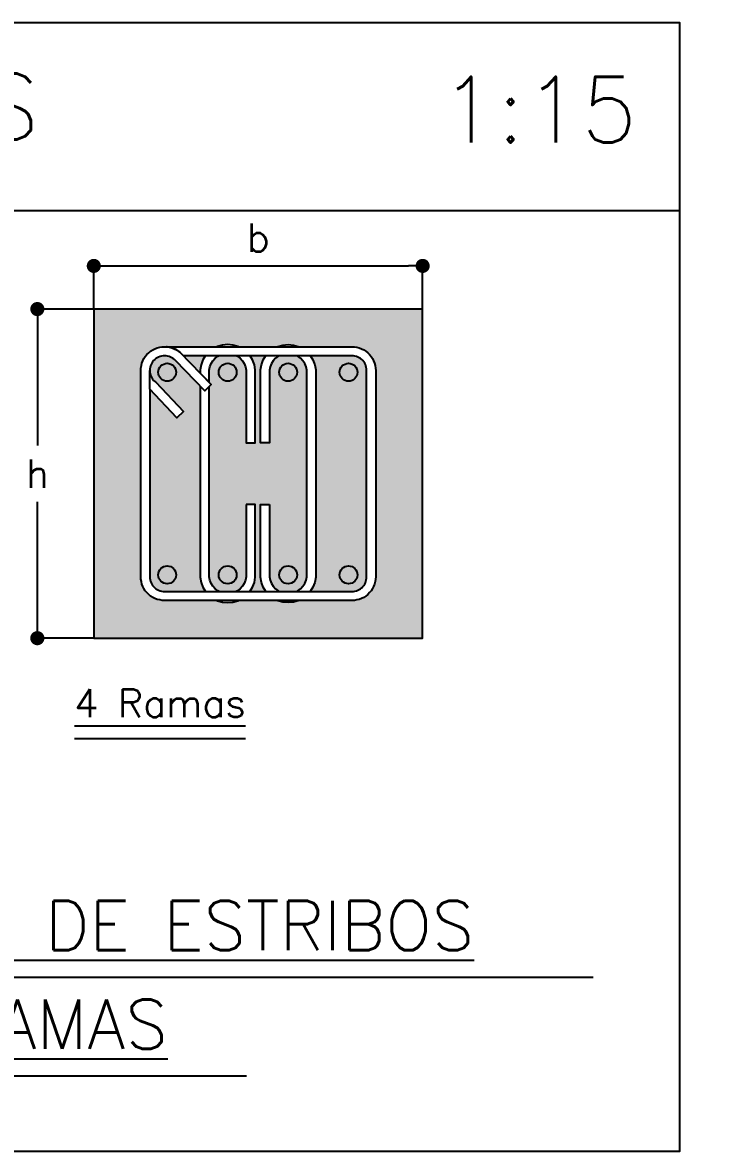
# Model space of a CAD drawing. Header units: millimetres. Extents: x -42 to 124, y -10 to 43.
# Drawn here: x 77.191 to 77.932, y -8.197 to -6.997 of the extents above; entities that cross this region are included whole.
import ezdxf
from ezdxf import colors
from ezdxf.entities.mleader import LeaderData, LeaderLine
from ezdxf.enums import TextEntityAlignment as Align
from ezdxf.math import Vec2, Vec3

# ---------------------------------------------------------------- set-up
doc = ezdxf.new("R2010")
doc.units = ezdxf.units.MM
doc.header["$LTSCALE"] = 0.01
doc.header["$PDMODE"] = 3
for name, color, linetype in [('FC_BORDES', 4, 'Continuous'), ('FC_COTAS', 1, 'Continuous'), ('FC_COTAS @ 12.5', 1, 'Continuous'), ('FC_COTAS @ 15', 1, 'Continuous'), ('FC_HATCH 254', 254, 'Continuous'), ('FC_R-200', 5, 'Continuous'), ('FC_R-80', 11, 'Continuous'), ('FC_REFUERZO 2', 1, 'Continuous')]:
    doc.layers.add(name, color=color, linetype=linetype)
doc.layers.add('FC_HOJA', color=230, linetype='Continuous', plot=False)
doc.layers.add('FC_HOJA @ 20', color=230, linetype='Continuous', plot=False)
doc.styles.add('FC_TEXT', font='romans.shx', dxfattribs={"height": 0.002})
doc.styles.add('FC_TEXT1', font='romans.shx')
doc.dimstyles.new('FC_COTAS', dxfattribs={"dimtxt": 0.0015, "dimasz": 0.001, "dimexe": 0, "dimexo": 0, "dimgap": 0.001, "dimtad": 1, "dimtih": 1, "dimtoh": 1, "dimzin": 0, "dimdsep": 46, "dimtxsty": 'FC_TEXT1', "dimblk": 'DOT', "dimcen": 0.09, "dimclrd": 256, "dimclre": 256, "dimclrt": 256, "dimadec": 0, "dimazin": 0, "dimtfac": 1, "dimtix": 1, "dimtmove": 2, "dimatfit": 3, "dimfxl": 1.002, "dimtolj": 1, "dimtzin": 0, "dimlwd": -1, "dimarcsym": 0})

# ---------------------------------------------------------------- blocks, each defined once
blk = doc.blocks.new('*U67')
h = blk.add_hatch(color=256)
h.dxf.hatch_style = 1
edge = h.paths.add_edge_path()
edge.add_arc((0, 0), 0.0119, 0, 360, ccw=False)
blk.add_circle((0, 0), 0.0119)
blk = doc.blocks.new('FC_B_Nombre de muro en seccion')
at = {"layer": 'FC_BORDES', "ltscale": 0.9}
blk.add_lwpolyline([(-0.006058, -0.000908), (0.006058, -0.000908)], dxfattribs=at)
at = {"layer": 'FC_R-80', "ltscale": 0.9}
blk.add_lwpolyline([(-0.006058, 0), (0.006058, 0)], dxfattribs=at)
at = {"layer": 'FC_R-80', "ltscale": 0.6, "style": 'FC_TEXT1'}
blk.add_attdef('MURO', text='', height=0.002, dxfattribs=at).set_placement((0, 0), align=Align.BOTTOM_CENTER)
blk = doc.blocks.new('*U68')
at = {"layer": 'FC_R-200', "color": 4, "ltscale": 1.5}
for points in [[(-0.065813, 0), (0.065813, 0)], [(-0.041218, -0.007), (0.041218, -0.007)]]:
    blk.add_lwpolyline(points, dxfattribs=at)
at = {"layer": 'FC_R-200', "ltscale": 1.5, "style": 'FC_TEXT1'}
for tag, p in [('%%UTÍTULO', (0, 0.003656)), ('%%UTÍTULO1', (0, -0.003344))]:
    blk.add_attdef(tag, text='', height=0.0035, dxfattribs=at).set_placement(p, align=Align.MIDDLE_CENTER)
at = {"layer": 'FC_R-80', "ltscale": 1.5, "style": 'FC_TEXT1'}
blk.add_attdef('ESCALA', text='', height=0.002, dxfattribs=at).set_placement((-0.040694, -0.0087), align=Align.MIDDLE_LEFT)
blk = doc.blocks.new('_Dot')
at = {"color": 0, "linetype": 'ByBlock', "lineweight": -2}
blk.add_line((-0.5, 0), (-1, 0), dxfattribs=at)
at = {"color": 0, "linetype": 'ByBlock', "const_width": 0.5}
blk.add_lwpolyline([(-0.25, 0, 1), (0.25, 0, 1)], format="xyb", close=True, dxfattribs=at)
blk = doc.blocks.new('*D252')
at = {"layer": 'Defpoints', "color": 0, "ltscale": 0.6, "transparency": 16777216}
for p in [(77.617, -7.2556), (77.267, -7.3015), (77.617, -7.3015)]:
    blk.add_point(p, dxfattribs=at)
at = {"layer": 'FC_COTAS', "lineweight": -2, "ltscale": 0.6, "transparency": 16777216}
for p, q in [((77.267, -7.3015), (77.267, -7.2556)), ((77.617, -7.3015), (77.617, -7.2556))]:
    blk.add_line(p, q, dxfattribs=at)
at = {"layer": 'FC_COTAS', "ltscale": 0.6, "transparency": 16777216}
blk.add_line((77.282, -7.2556), (77.602, -7.2556), dxfattribs=at)
at = {"layer": 'FC_COTAS', "ltscale": 0.6, "transparency": 16777216, "xscale": 0.015, "yscale": 0.015, "zscale": 0.015, "rotation": 180}
blk.add_blockref('_Dot', (77.267, -7.2556), dxfattribs=at)
at = {"layer": 'FC_COTAS', "ltscale": 0.6, "transparency": 16777216, "xscale": 0.015, "yscale": 0.015, "zscale": 0.015}
blk.add_blockref('_Dot', (77.617, -7.2556), dxfattribs=at)
at = {"layer": 'FC_COTAS', "ltscale": 0.6, "transparency": 16777216, "insert": (77.442, -7.2256), "char_height": 0.0225, "attachment_point": 5, "style": 'FC_TEXT1'}
blk.add_mtext('\\A1;{\\H1.33333x;b}', dxfattribs=at)
blk = doc.blocks.new('*D255')
at = {"layer": 'Defpoints', "color": 0, "ltscale": 0.6, "transparency": 16777216}
for p in [(77.267, -7.3015), (77.2069, -7.6515), (77.267, -7.6515)]:
    blk.add_point(p, dxfattribs=at)
at = {"layer": 'FC_COTAS', "lineweight": -2, "ltscale": 0.6, "transparency": 16777216}
for p, q in [((77.267, -7.3015), (77.2069, -7.3015)), ((77.267, -7.6515), (77.2069, -7.6515))]:
    blk.add_line(p, q, dxfattribs=at)
at = {"layer": 'FC_COTAS', "ltscale": 0.6, "transparency": 16777216}
for p, q in [((77.2069, -7.3165), (77.2069, -7.4465)), ((77.2069, -7.6365), (77.2069, -7.5065))]:
    blk.add_line(p, q, dxfattribs=at)
at = {"layer": 'FC_COTAS', "ltscale": 0.6, "transparency": 16777216, "xscale": 0.015, "yscale": 0.015, "zscale": 0.015}
for p, rotation in [((77.2069, -7.3015), 90), ((77.2069, -7.6515), 270)]:
    blk.add_blockref('_Dot', p, dxfattribs=dict(at, rotation=rotation))
at = {"layer": 'FC_COTAS', "ltscale": 0.6, "transparency": 16777216, "insert": (77.2069, -7.4765), "char_height": 0.0225, "attachment_point": 5, "style": 'FC_TEXT1'}
blk.add_mtext('\\A1;{\\H1.33333x;h}', dxfattribs=at)
blk = doc.blocks.new('*U72')
at = {"color": 0, "lineweight": -2}
blk.add_wipeout([(0.0294, -0.1405), (0.0294, -0.2189), (0.0285, -0.2231), (0.0274, -0.2266), (0.0258, -0.2299), (0.0237, -0.233), (0.0213, -0.2359), (0.0186, -0.2384), (0.0156, -0.2405), (0.0123, -0.2423), (0.0089, -0.2436), (0.0053, -0.2445), (0.0016, -0.245), (-0.0021, -0.2449), (-0.0058, -0.2444), (-0.0094, -0.2435), (-0.0128, -0.2421), (-0.0161, -0.2403), (-0.019, -0.238), (-0.0217, -0.2355), (-0.0241, -0.2326), (-0.026, -0.2295), (-0.0276, -0.2261), (-0.0287, -0.2225), (-0.0294, -0.2187), (-0.0294, 0.0032), (-0.0287, 0.0071), (-0.0276, 0.0106), (-0.026, 0.014), (-0.0241, 0.0171), (-0.0217, 0.02), (-0.019, 0.0226), (-0.0161, 0.0248), (-0.0128, 0.0266), (-0.0094, 0.028), (-0.0058, 0.029), (-0.0021, 0.0295), (0.0016, 0.0295), (0.0053, 0.0291), (0.0089, 0.0282), (0.0123, 0.0268), (0.0156, 0.0251), (0.0186, 0.0229), (0.0213, 0.0204), (0.0237, 0.0176), (0.0258, 0.0145), (0.0274, 0.0111), (0.0285, 0.0076), (0.0293, 0.004), (0.0294, 0.0026), (0.0294, -0.075), (0.0198, -0.075), (0.0198, 0.0022), (0.0197, 0.0027), (0.0193, 0.0051), (0.0185, 0.0075), (0.0174, 0.0098), (0.016, 0.0119), (0.0144, 0.0138), (0.0126, 0.0155), (0.0105, 0.0169), (0.0083, 0.0181), (0.006, 0.019), (0.0036, 0.0196), (0.0011, 0.0199), (-0.0014, 0.0199), (-0.0039, 0.0195), (-0.0063, 0.0189), (-0.0086, 0.0179), (-0.0108, 0.0167), (-0.0128, 0.0152), (-0.0146, 0.0135), (-0.0162, 0.0116), (-0.0175, 0.0094), (-0.0186, 0.0072), (-0.0193, 0.0048), (-0.0198, 0.0024), (-0.0198, -0.2178), (-0.0193, -0.2202), (-0.0186, -0.2226), (-0.0175, -0.2249), (-0.0162, -0.227), (-0.0146, -0.229), (-0.0128, -0.2307), (-0.0108, -0.2322), (-0.0086, -0.2334), (-0.0063, -0.2343), (-0.0039, -0.235), (-0.0014, -0.2353), (0.0011, -0.2354), (0.0036, -0.2351), (0.006, -0.2345), (0.0083, -0.2336), (0.0105, -0.2324), (0.0126, -0.2309), (0.0144, -0.2292), (0.016, -0.2273), (0.0174, -0.2252), (0.0185, -0.223), (0.0193, -0.2206), (0.0198, -0.218), (0.0198, -0.1405)], dxfattribs=at)
blk.add_lwpolyline([(0.0198, -0.1405), (0.0198, -0.2175, -0.900773), (-0.0198, -0.2175), (-0.0198, 0.0021, -0.900773), (0.0198, 0.0021), (0.0198, -0.075), (0.0294, -0.075), (0.0294, 0.0025, 0.917819), (-0.0294, 0.0025), (-0.0294, -0.218), (-0.0294, -0.218, 0.917819), (0.0294, -0.218), (0.0294, -0.1405)], format="xyb", close=True, dxfattribs=at)
blk = doc.blocks.new('*U73')
at = {"color": 0, "lineweight": -2}
blk.add_wipeout([(-0.0294, -0.1405), (-0.0294, -0.2189), (-0.0285, -0.2231), (-0.0274, -0.2266), (-0.0258, -0.2299), (-0.0237, -0.233), (-0.0213, -0.2359), (-0.0186, -0.2384), (-0.0156, -0.2405), (-0.0123, -0.2423), (-0.0089, -0.2436), (-0.0053, -0.2445), (-0.0016, -0.245), (0.0021, -0.2449), (0.0058, -0.2444), (0.0094, -0.2435), (0.0128, -0.2421), (0.0161, -0.2403), (0.019, -0.238), (0.0217, -0.2355), (0.0241, -0.2326), (0.026, -0.2295), (0.0276, -0.2261), (0.0287, -0.2225), (0.0294, -0.2187), (0.0294, 0.0032), (0.0287, 0.0071), (0.0276, 0.0106), (0.026, 0.014), (0.0241, 0.0171), (0.0217, 0.02), (0.019, 0.0226), (0.0161, 0.0248), (0.0128, 0.0266), (0.0094, 0.028), (0.0058, 0.029), (0.0021, 0.0295), (-0.0016, 0.0295), (-0.0053, 0.0291), (-0.0089, 0.0282), (-0.0123, 0.0268), (-0.0156, 0.0251), (-0.0186, 0.0229), (-0.0213, 0.0204), (-0.0237, 0.0176), (-0.0258, 0.0145), (-0.0274, 0.0111), (-0.0285, 0.0076), (-0.0293, 0.004), (-0.0294, 0.0026), (-0.0294, -0.075), (-0.0198, -0.075), (-0.0198, 0.0022), (-0.0197, 0.0027), (-0.0193, 0.0051), (-0.0185, 0.0075), (-0.0174, 0.0098), (-0.016, 0.0119), (-0.0144, 0.0138), (-0.0126, 0.0155), (-0.0105, 0.0169), (-0.0083, 0.0181), (-0.006, 0.019), (-0.0036, 0.0196), (-0.0011, 0.0199), (0.0014, 0.0199), (0.0039, 0.0195), (0.0063, 0.0189), (0.0086, 0.0179), (0.0108, 0.0167), (0.0128, 0.0152), (0.0146, 0.0135), (0.0162, 0.0116), (0.0175, 0.0094), (0.0186, 0.0072), (0.0193, 0.0048), (0.0198, 0.0024), (0.0198, -0.2178), (0.0193, -0.2202), (0.0186, -0.2226), (0.0175, -0.2249), (0.0162, -0.227), (0.0146, -0.229), (0.0128, -0.2307), (0.0108, -0.2322), (0.0086, -0.2334), (0.0063, -0.2343), (0.0039, -0.235), (0.0014, -0.2353), (-0.0011, -0.2354), (-0.0036, -0.2351), (-0.006, -0.2345), (-0.0083, -0.2336), (-0.0105, -0.2324), (-0.0126, -0.2309), (-0.0144, -0.2292), (-0.016, -0.2273), (-0.0174, -0.2252), (-0.0185, -0.223), (-0.0193, -0.2206), (-0.0198, -0.218), (-0.0198, -0.1405)], dxfattribs=at)
blk.add_lwpolyline([(-0.0198, -0.1405), (-0.0198, -0.2175, 0.900773), (0.0198, -0.2175), (0.0198, 0.0021, 0.900773), (-0.0198, 0.0021), (-0.0198, -0.075), (-0.0294, -0.075), (-0.0294, 0.0025, -0.917819), (0.0294, 0.0025), (0.0294, -0.218), (0.0294, -0.218, -0.917819), (-0.0294, -0.218), (-0.0294, -0.1405)], format="xyb", close=True, dxfattribs=at)
blk = doc.blocks.new('*U86')
at = {"color": 0, "ltscale": 1.5}
blk.add_lwpolyline([(-0.0798, -0.0096), (-0.0798, -0.0096)], dxfattribs=at)
blk.add_wipeout([(-0.0978, 0), (0.0997, 0), (0.1023, -0.0001), (0.1049, -0.0006), (0.1075, -0.0012), (0.11, -0.0022), (0.1123, -0.0034), (0.1146, -0.0048), (0.1166, -0.0065), (0.1185, -0.0084), (0.1202, -0.0104), (0.1216, -0.0127), (0.1228, -0.015), (0.1238, -0.0175), (0.1244, -0.0201), (0.1249, -0.0227), (0.125, -0.0253), (0.125, -0.2447), (0.1249, -0.2473), (0.1244, -0.2499), (0.1238, -0.2525), (0.1228, -0.255), (0.1216, -0.2573), (0.1202, -0.2596), (0.1185, -0.2616), (0.1166, -0.2635), (0.1146, -0.2652), (0.1123, -0.2666), (0.11, -0.2678), (0.1075, -0.2688), (0.1049, -0.2694), (0.1023, -0.2699), (0.0997, -0.27), (-0.0997, -0.27), (-0.1023, -0.2699), (-0.1049, -0.2694), (-0.1075, -0.2688), (-0.11, -0.2678), (-0.1123, -0.2666), (-0.1146, -0.2652), (-0.1166, -0.2635), (-0.1185, -0.2616), (-0.1202, -0.2596), (-0.1216, -0.2573), (-0.1228, -0.255), (-0.1238, -0.2525), (-0.1244, -0.2499), (-0.1249, -0.2473), (-0.125, -0.2447), (-0.125, -0.0253), (-0.1249, -0.0227), (-0.1244, -0.0201), (-0.1238, -0.0175), (-0.1228, -0.015), (-0.1216, -0.0127), (-0.1202, -0.0104), (-0.1185, -0.0084), (-0.1166, -0.0065), (-0.1146, -0.0048), (-0.1123, -0.0034), (-0.11, -0.0022), (-0.1075, -0.0012), (-0.1049, -0.0006), (-0.1023, -0.0001), (-0.0997, 0), (-0.097, -0.0001), (-0.0944, -0.0006), (-0.0918, -0.0012), (-0.0894, -0.0022), (-0.087, -0.0034), (-0.0848, -0.0048), (-0.0834, -0.006), (-0.05, -0.0403), (-0.0568, -0.047), (-0.088, -0.0148), (-0.0891, -0.0137), (-0.0904, -0.0126), (-0.0918, -0.0117), (-0.0933, -0.011), (-0.0948, -0.0104), (-0.0964, -0.01), (-0.098, -0.0097), (-0.0997, -0.0096), (-0.1013, -0.0097), (-0.1029, -0.01), (-0.1045, -0.0104), (-0.1061, -0.011), (-0.1075, -0.0117), (-0.1089, -0.0126), (-0.1102, -0.0137), (-0.1113, -0.0148), (-0.1124, -0.0161), (-0.1133, -0.0175), (-0.114, -0.0189), (-0.1146, -0.0205), (-0.115, -0.0221), (-0.1153, -0.0237), (-0.1154, -0.0253), (-0.1153, -0.027), (-0.115, -0.0286), (-0.1146, -0.0302), (-0.114, -0.0317), (-0.1133, -0.0332), (-0.1124, -0.0346), (-0.1113, -0.0359), (-0.1102, -0.037), (-0.1091, -0.0379), (-0.0795, -0.0691), (-0.0865, -0.0757), (-0.1154, -0.0452), (-0.1154, -0.2447), (-0.1153, -0.2463), (-0.115, -0.2479), (-0.1146, -0.2495), (-0.114, -0.2511), (-0.1133, -0.2525), (-0.1124, -0.2539), (-0.1113, -0.2552), (-0.1102, -0.2563), (-0.1089, -0.2574), (-0.1075, -0.2583), (-0.1061, -0.259), (-0.1045, -0.2596), (-0.1029, -0.26), (-0.1013, -0.2603), (-0.0997, -0.2604), (0.0997, -0.2604), (0.1013, -0.2603), (0.1029, -0.26), (0.1045, -0.2596), (0.1061, -0.259), (0.1075, -0.2583), (0.1089, -0.2574), (0.1102, -0.2563), (0.1113, -0.2552), (0.1124, -0.2539), (0.1133, -0.2525), (0.114, -0.2511), (0.1146, -0.2495), (0.115, -0.2479), (0.1153, -0.2463), (0.1154, -0.2447), (0.1154, -0.0253), (0.1153, -0.0237), (0.115, -0.0221), (0.1146, -0.0205), (0.114, -0.0189), (0.1133, -0.0175), (0.1124, -0.0161), (0.1113, -0.0148), (0.1102, -0.0137), (0.1089, -0.0126), (0.1075, -0.0117), (0.1061, -0.011), (0.1045, -0.0104), (0.1029, -0.01), (0.1013, -0.0097), (0.1007, -0.0097), (-0.0796, -0.0097), (-0.0833, -0.0059), (-0.0847, -0.0048), (-0.0869, -0.0033), (-0.0893, -0.0021), (-0.0918, -0.0011), (-0.0944, -0.0005), (-0.097, 0)], dxfattribs=at)
blk.add_lwpolyline([(-0.0978, 0), (0.0997, 0), (0.1023, -0.0001), (0.1049, -0.0006), (0.1075, -0.0012), (0.11, -0.0022), (0.1123, -0.0034), (0.1146, -0.0048), (0.1166, -0.0065), (0.1185, -0.0084), (0.1202, -0.0104), (0.1216, -0.0127), (0.1228, -0.015), (0.1238, -0.0175), (0.1244, -0.0201), (0.1249, -0.0227), (0.125, -0.0253), (0.125, -0.2447), (0.1249, -0.2473), (0.1244, -0.2499), (0.1238, -0.2525), (0.1228, -0.255), (0.1216, -0.2573), (0.1202, -0.2596), (0.1185, -0.2616), (0.1166, -0.2635), (0.1146, -0.2652), (0.1123, -0.2666), (0.11, -0.2678), (0.1075, -0.2688), (0.1049, -0.2694), (0.1023, -0.2699), (0.0997, -0.27), (-0.0997, -0.27), (-0.1023, -0.2699), (-0.1049, -0.2694), (-0.1075, -0.2688), (-0.11, -0.2678), (-0.1123, -0.2666), (-0.1146, -0.2652), (-0.1166, -0.2635), (-0.1185, -0.2616), (-0.1202, -0.2596), (-0.1216, -0.2573), (-0.1228, -0.255), (-0.1238, -0.2525), (-0.1244, -0.2499), (-0.1249, -0.2473), (-0.125, -0.2447), (-0.125, -0.0253), (-0.1249, -0.0227), (-0.1244, -0.0201), (-0.1238, -0.0175), (-0.1228, -0.015), (-0.1216, -0.0127), (-0.1202, -0.0104), (-0.1185, -0.0084), (-0.1166, -0.0065), (-0.1146, -0.0048), (-0.1123, -0.0034), (-0.11, -0.0022), (-0.1075, -0.0012), (-0.1049, -0.0006), (-0.1023, -0.0001), (-0.0997, 0), (-0.097, -0.0001), (-0.0944, -0.0006), (-0.0918, -0.0012), (-0.0894, -0.0022), (-0.087, -0.0034), (-0.0848, -0.0048), (-0.0834, -0.006), (-0.05, -0.0403), (-0.0568, -0.047), (-0.088, -0.0148), (-0.0891, -0.0137), (-0.0904, -0.0126), (-0.0918, -0.0117), (-0.0933, -0.011), (-0.0948, -0.0104), (-0.0964, -0.01), (-0.098, -0.0097), (-0.0997, -0.0096), (-0.1013, -0.0097), (-0.1029, -0.01), (-0.1045, -0.0104), (-0.1061, -0.011), (-0.1075, -0.0117), (-0.1089, -0.0126), (-0.1102, -0.0137), (-0.1113, -0.0148), (-0.1124, -0.0161), (-0.1133, -0.0175), (-0.114, -0.0189), (-0.1146, -0.0205), (-0.115, -0.0221), (-0.1153, -0.0237), (-0.1154, -0.0253), (-0.1153, -0.027), (-0.115, -0.0286), (-0.1146, -0.0302), (-0.114, -0.0317), (-0.1133, -0.0332), (-0.1124, -0.0346), (-0.1113, -0.0359), (-0.1102, -0.037), (-0.1091, -0.0379), (-0.0795, -0.0691), (-0.0865, -0.0757), (-0.1154, -0.0452), (-0.1154, -0.2447), (-0.1153, -0.2463), (-0.115, -0.2479), (-0.1146, -0.2495), (-0.114, -0.2511), (-0.1133, -0.2525), (-0.1124, -0.2539), (-0.1113, -0.2552), (-0.1102, -0.2563), (-0.1089, -0.2574), (-0.1075, -0.2583), (-0.1061, -0.259), (-0.1045, -0.2596), (-0.1029, -0.26), (-0.1013, -0.2603), (-0.0997, -0.2604), (0.0997, -0.2604), (0.1013, -0.2603), (0.1029, -0.26), (0.1045, -0.2596), (0.1061, -0.259), (0.1075, -0.2583), (0.1089, -0.2574), (0.1102, -0.2563), (0.1113, -0.2552), (0.1124, -0.2539), (0.1133, -0.2525), (0.114, -0.2511), (0.1146, -0.2495), (0.115, -0.2479), (0.1153, -0.2463), (0.1154, -0.2447), (0.1154, -0.0253), (0.1153, -0.0237), (0.115, -0.0221), (0.1146, -0.0205), (0.114, -0.0189), (0.1133, -0.0175), (0.1124, -0.0161), (0.1113, -0.0148), (0.1102, -0.0137), (0.1089, -0.0126), (0.1075, -0.0117), (0.1061, -0.011), (0.1045, -0.0104), (0.1029, -0.01), (0.1013, -0.0097), (0.1007, -0.0097), (-0.0796, -0.0097), (-0.0833, -0.0059), (-0.0847, -0.0048), (-0.0869, -0.0033), (-0.0893, -0.0021), (-0.0918, -0.0011), (-0.0944, -0.0005), (-0.097, 0)], close=True, dxfattribs=at)
blk.add_lwpolyline([(-0.1154, -0.0452), (-0.1154, -0.0253)], dxfattribs=at)

msp = doc.modelspace()

# ---------------------------------------------------------------- hatches: boundary and pattern name
at = {"layer": 'FC_HATCH 254', "ltscale": 0.6}
h = msp.add_hatch(color=256, dxfattribs=at)
h.dxf.hatch_style = 1
h.paths.add_polyline_path([(77.267, -7.3015), (77.267, -7.6515), (77.617, -7.6515), (77.617, -7.3015)])

# ---------------------------------------------------------------- linework, layer by layer
at = {"layer": 'FC_BORDES'}
msp.add_lwpolyline([(77.267, -7.3015), (77.267, -7.6515), (77.617, -7.6515), (77.617, -7.3015)], close=True, dxfattribs=at)
at = {"layer": 'FC_HOJA', "ltscale": 0.6}
msp.add_lwpolyline([(75.7814, -6.9968), (77.8903, -6.9968), (77.8903, -8.1973), (75.7814, -8.1973)], close=True, dxfattribs=at)
msp.add_lwpolyline([(75.7814, -7.1968), (77.8903, -7.1968)], dxfattribs=at)

# ---------------------------------------------------------------- block references
at = {"layer": 'FC_R-200', "xscale": 15, "yscale": 15, "zscale": 15}
msp.add_blockref('*U68', (76.8113, -8.0119), dxfattribs=at).add_auto_attribs({'%%UTÍTULO': '%%UDETALLE GENERAL DE COLOCACIÓN DE ESTRIBOS', '%%UTÍTULO1': '%%USEGÚN EL NÚMERO DE RAMAS', 'ESCALA': 'ESC. 1:15'})
at = {"layer": 'FC_R-80', "xscale": 15, "yscale": 15, "zscale": 15}
msp.add_blockref('FC_B_Nombre de muro en seccion', (77.3375, -7.7446), dxfattribs=at).add_auto_attribs({'MURO': '4 Ramas'})
at = {"layer": 'FC_REFUERZO 2', "ltscale": 0.9, "xscale": 0.8, "yscale": 0.8, "zscale": 0.8}
for p in [(77.3451, -7.3687), (77.4095, -7.3687), (77.4738, -7.3687), (77.5381, -7.3687)]:
    msp.add_blockref('*U67', p, dxfattribs=at)
at = {"layer": 'FC_REFUERZO 2', "ltscale": 0.9, "xscale": 0.8, "yscale": 0.8, "zscale": 0.8, "rotation": 180}
for p in [(77.3451, -7.5842), (77.4095, -7.5842), (77.4738, -7.5842), (77.5381, -7.5842)]:
    msp.add_blockref('*U67', p, dxfattribs=at)

# ---------------------------------------------------------------- texts
at = {"layer": 'FC_HOJA @ 20', "char_height": 0.07, "style": 'FC_TEXT'}
for s, insert, attachment_point in [('FC_G_COLOCACION-ESTRIBOS', (75.832, -7.0894), 4), ('1:15', (77.8456, -7.0894), 6)]:
    msp.add_mtext(s, dxfattribs=dict(at, insert=insert, attachment_point=attachment_point))

# ---------------------------------------------------------------- dimensions: what is measured, and where the dimension line sits
at = {"layer": 'FC_COTAS @ 15', "ltscale": 0.6}
dim = msp.add_linear_dim(base=(77.617, -7.2556), p1=(77.267, -7.3015), p2=(77.617, -7.3015), text='{\\H1.33333x;b}', dimstyle='FC_COTAS', override={"dimscale": 15, "dimtix": 1, "dimtofl": 1, "dimtmove": 2, "dimatfit": 3}, dxfattribs=at)
dim.commit()
dim.dimension.update_dxf_attribs({"geometry": '*D252', "text_midpoint": (77.442, -7.2256)})
dim = msp.add_linear_dim(base=(77.2069, -7.6515), p1=(77.267, -7.3015), p2=(77.267, -7.6515), angle=90, text='{\\H1.33333x;h}', dimstyle='FC_COTAS', override={"dimscale": 15, "dimtix": 1, "dimtofl": 1, "dimtmove": 2, "dimatfit": 3}, dxfattribs=at)
dim.commit()
dim.dimension.update_dxf_attribs({"geometry": '*D255', "text_midpoint": (77.2069, -7.4765)})

# ---------------------------------------------------------------- leaders
at = {"layer": 'FC_COTAS @ 12.5'}
ml = msp.add_multileader_mtext('Standard', dxfattribs=at)
ml.set_content('Estribos según despiece', color=11, style='FC_TEXT1')
ml.set_leader_properties()
ml.build(insert=Vec2(0, 0))
ml.multileader.update_dxf_attribs({"text_left_attachment_type": 6, "text_right_attachment_type": 6, "dogleg_length": 0.008, "arrow_head_size": 0.025, "scale": 12.5})
ctx = ml.context
ctx.base_point, ctx.scale, ctx.char_height, ctx.arrow_head_size, ctx.landing_gap_size, ctx.plane_origin = Vec3(79.1855, -7.6942), 12.5, 0.025, 0.025, 0.0125, Vec3(78.9677, -7.6942)
ctx.left_attachment, ctx.right_attachment, ctx.text_align_type = 6, 6, 2
notes = []
notes.append((ctx, [(0, (1, 1, 0), (79.0855, -7.6942), (1, 0), 0.1, [(0, [(78.9677, -7.6942)], 0, [])])]))
ctx.mtext.insert, ctx.mtext.width, ctx.mtext.alignment, ctx.mtext.flow_direction = Vec3(79.4706, -7.6608), 0.277631, 3, 5
for ctx, leaders in notes:
    for number, flags, end, landing, length, lines in leaders:
        leader = LeaderData()
        leader.index, (leader.has_last_leader_line, leader.has_dogleg_vector, leader.attachment_direction) = number, flags
        leader.last_leader_point, leader.dogleg_vector, leader.dogleg_length = Vec3(end), Vec3(landing), length
        for number, points, colour, breaks in lines:
            line = LeaderLine()
            line.index, line.vertices, line.color, line.breaks = number, Vec3.list(points), colors.encode_raw_color(colour), breaks
            leader.lines.append(line)
        ctx.leaders.append(leader)

# ---------------------------------------------------------------- next in the draw order: block references
at = {"layer": 'FC_REFUERZO 2', "ltscale": 0.9}
msp.add_blockref('*U72', (77.4095, -7.3687), dxfattribs=at)

# ---------------------------------------------------------------- next in the draw order: block references
msp.add_blockref('*U73', (77.4738, -7.3687), dxfattribs=at)

# ---------------------------------------------------------------- next in the draw order: block references
at = {"layer": 'FC_REFUERZO 2'}
msp.add_blockref('*U86', (77.442, -7.3415), dxfattribs=at)

doc.saveas('drawing.dxf')
